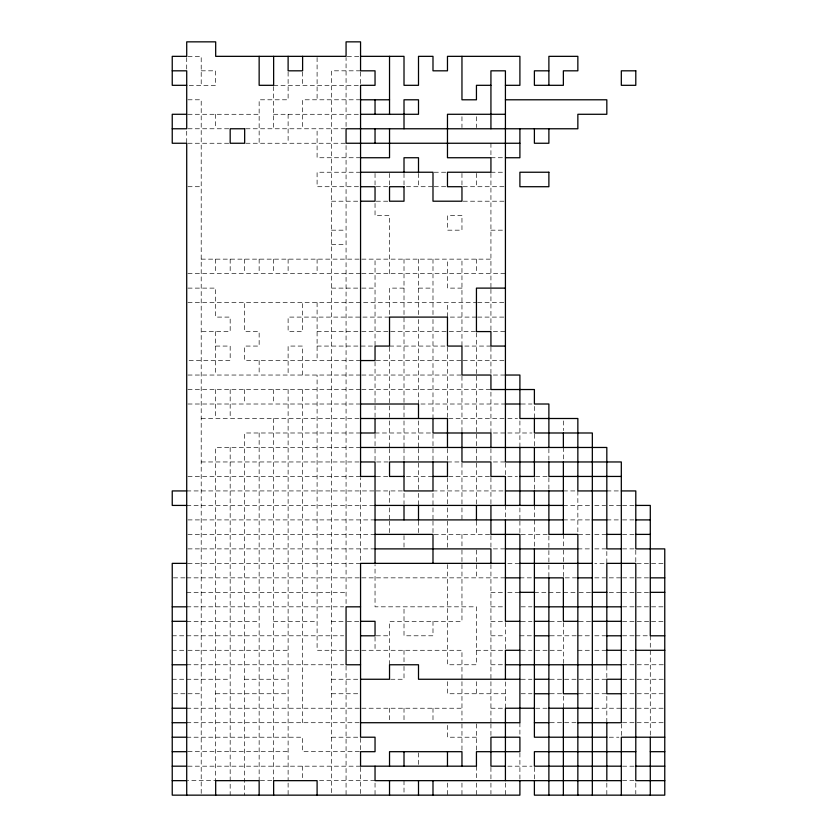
<?xml version="1.0" encoding="UTF-8"?>
<svg xmlns="http://www.w3.org/2000/svg" width="837" height="837" viewBox="0 0 837 837"><rect width="100%" height="100%" fill="white"/><g stroke="black" fill="none" stroke-linecap="round" stroke-linejoin="round"><path stroke-width="0.63" stroke-dasharray="4.18 3.14" d="M187.927 56.341L201.204 56.341L201.204 85.311M347.271 56.341L360.559 56.341M201.204 70.821L215.684 70.821L215.684 85.311L187.927 85.311M360.559 70.821L331.578 70.821L331.578 795.15M273.636 85.311L360.559 85.311M187.927 99.791L201.204 99.791L201.204 795.15M360.559 99.791L302.607 99.791L302.607 128.772M187.927 114.282L259.146 114.282M273.636 114.282L360.559 114.282M187.927 128.772L230.175 128.772M245.869 128.772L346.068 128.772L346.068 57.544M187.927 143.253L230.175 143.253M245.869 143.253L346.068 143.253L346.068 606.825M360.559 157.743L317.097 157.743L317.097 128.772M490.932 157.743L505.422 157.743M360.559 172.234L317.097 172.234L317.097 186.714L360.559 186.714M434.194 172.234L447.471 172.234M490.932 172.234L505.422 172.234M187.927 186.714L201.204 186.714M376.252 186.714L389.529 186.714M406.426 186.714L432.991 186.714M434.194 186.714L447.471 186.714M463.164 186.714L505.422 186.714M331.578 201.204L360.559 201.204M376.252 201.204L389.529 201.204M463.164 201.204L504.209 201.204M331.578 230.175L346.068 230.175M490.932 230.175L505.422 230.175M331.578 244.666L346.068 244.666M201.204 259.146L360.559 259.146M361.762 259.146L490.932 259.146M187.927 273.636L360.559 273.636M361.762 273.636L505.422 273.636M187.927 288.116L215.684 288.116L215.684 317.097L230.175 317.097L230.175 331.578L201.204 331.578M331.578 288.116L360.559 288.116M361.762 288.116L375.039 288.116M404.009 288.116L389.529 288.116L389.529 317.097L288.116 317.097L288.116 331.578L302.607 331.578L302.607 302.607M418.5 288.116L432.991 288.116M461.961 288.116L447.471 288.116L447.471 259.146M187.927 302.607L476.441 302.607M477.655 302.607L505.422 302.607M476.441 317.097L447.471 317.097L447.471 302.607M477.655 317.097L505.422 317.097M317.097 331.578L360.559 331.578M361.762 331.578L389.529 331.578M390.733 331.578L476.441 331.578M493.349 331.578L505.422 331.578M215.684 346.068L230.175 346.068L230.175 360.559L187.927 360.559M317.097 346.068L375.039 346.068L375.039 259.146M389.529 346.068L447.471 346.068M490.932 346.068L461.961 346.068L461.961 259.146M360.559 360.559L244.666 360.559L244.666 346.068L259.146 346.068L259.146 331.578L244.666 331.578L244.666 302.607M376.252 360.559L461.961 360.559M463.164 360.559L504.209 360.559M187.927 375.039L360.559 375.039M361.762 375.039L461.961 375.039M493.349 375.039L505.422 375.039M187.927 389.529L360.559 389.529M361.762 389.529L490.932 389.529L490.932 432.991M187.927 404.009L360.559 404.009M420.917 404.009L505.422 404.009M521.116 404.009L531.976 404.009M201.204 418.5L360.559 418.5M448.684 418.5L505.422 418.5M507.829 418.5L517.496 418.5M360.559 432.991L244.666 432.991L244.666 795.15M375.039 432.991L432.991 432.991M493.349 432.991L505.422 432.991M507.829 432.991L531.976 432.991M360.559 447.471L215.684 447.471L215.684 780.659L187.927 780.659M201.204 461.961L360.559 461.961M447.471 461.961L461.961 461.961M493.349 461.961L505.422 461.961M187.927 476.441L360.559 476.441M376.252 476.441L389.529 476.441M406.426 476.441L432.991 476.441M448.684 476.441L490.932 476.441M507.829 476.441L517.496 476.441M535.596 476.441L548.884 476.441M186.714 490.932L375.039 490.932M376.252 490.932L404.009 490.932M432.991 490.932L505.422 490.932M563.364 490.932L577.854 490.932L577.854 534.393L592.334 534.393M606.825 490.932L621.316 490.932M186.714 505.422L375.039 505.422M563.364 505.422L592.334 505.422M594.751 505.422L605.622 505.422M609.242 505.422L621.316 505.422M622.519 505.422L635.796 505.422M187.927 519.903L375.039 519.903M563.364 519.903L592.334 519.903M606.825 519.903L621.316 519.903M622.519 519.903L635.796 519.903M187.927 534.393L375.039 534.393M434.194 534.393L489.729 534.393M521.116 534.393L548.884 534.393L548.884 577.854M594.751 534.393L606.825 534.393M622.519 534.393L635.796 534.393M187.927 548.884L373.836 548.884M493.349 548.884L505.422 548.884M577.854 548.884L591.131 548.884M594.751 548.884L606.825 548.884L606.825 563.364L594.751 563.364M622.519 548.884L635.796 548.884L635.796 563.364M187.927 563.364L360.559 563.364L360.559 477.655M507.829 563.364L519.903 563.364M637.009 563.364L650.286 563.364M651.489 563.364L663.563 563.364M173.437 577.854L185.511 577.854M186.714 577.854L360.559 577.854M361.762 577.854L505.422 577.854M519.903 577.854L531.976 577.854M576.641 577.854L563.364 577.854L563.364 564.577M594.751 577.854L605.622 577.854M609.242 577.854L621.316 577.854M622.519 577.854L635.796 577.854M637.009 577.854L650.286 577.854M186.714 592.334L346.068 592.334M490.932 592.334L505.422 592.334M507.829 592.334L519.903 592.334M534.393 592.334L547.67 592.334M548.884 592.334L576.641 592.334M579.058 592.334L592.334 592.334M609.242 592.334L621.316 592.334M622.519 592.334L635.796 592.334M637.009 592.334L650.286 592.334M186.714 606.825L343.651 606.825M490.932 606.825L505.422 606.825M521.116 606.825L531.976 606.825M622.519 606.825L635.796 606.825M637.009 606.825L650.286 606.825M651.489 606.825L664.766 606.825M186.714 621.316L259.146 621.316M273.636 621.316L317.097 621.316M331.578 621.316L346.068 621.316M347.271 621.316L359.345 621.316M490.932 621.316L505.422 621.316M521.116 621.316L531.976 621.316M550.087 621.316L563.364 621.316L563.364 664.766M579.058 621.316L592.334 621.316M622.519 621.316L650.286 621.316M651.489 621.316L664.766 621.316M172.234 635.796L185.511 635.796M186.714 635.796L343.651 635.796M376.252 635.796L389.529 635.796M490.932 635.796L505.422 635.796M519.903 635.796L531.976 635.796M550.087 635.796L576.641 635.796M577.854 635.796L592.334 635.796M594.751 635.796L605.622 635.796M622.519 635.796L634.592 635.796M635.796 635.796L649.073 635.796M172.234 650.286L185.511 650.286M187.927 650.286L288.116 650.286M343.651 650.286L317.097 650.286L317.097 375.039M347.271 650.286L360.559 650.286M361.762 650.286L461.961 650.286L461.961 679.257M476.441 650.286L505.422 650.286M521.116 650.286L531.976 650.286M535.596 650.286L548.884 650.286M550.087 650.286L563.364 650.286M577.854 650.286L592.334 650.286M594.751 650.286L606.825 650.286M622.519 650.286L635.796 650.286M186.714 664.766L343.651 664.766M490.932 664.766L505.422 664.766M622.519 664.766L664.766 664.766M172.234 679.257L185.511 679.257M186.714 679.257L230.175 679.257M244.666 679.257L288.116 679.257M331.578 679.257L360.559 679.257M390.733 679.257L404.009 679.257L404.009 665.98M521.116 679.257L531.976 679.257M550.087 679.257L563.364 679.257M564.577 679.257L576.641 679.257M579.058 679.257L592.334 679.257M594.751 679.257L606.825 679.257M622.519 679.257L664.766 679.257M173.437 693.747L185.511 693.747M187.927 693.747L201.204 693.747M215.684 693.747L288.116 693.747M331.578 693.747L360.559 693.747M505.422 693.747L447.471 693.747L447.471 681.674M521.116 693.747L531.976 693.747M550.087 693.747L563.364 693.747M579.058 693.747L592.334 693.747M594.751 693.747L606.825 693.747L606.825 722.718M622.519 693.747L664.766 693.747M186.714 708.228L360.559 708.228M361.762 708.228L461.961 708.228M490.932 708.228L505.422 708.228L505.422 681.674M535.596 708.228L547.67 708.228M594.751 708.228L621.316 708.228M622.519 708.228L635.796 708.228M637.009 708.228L664.766 708.228M186.714 722.718L360.559 722.718M550.087 722.718L562.161 722.718M564.577 722.718L576.641 722.718M622.519 722.718L635.796 722.718M637.009 722.718L664.766 722.718M186.714 737.209L302.607 737.209L302.607 751.689L360.559 751.689L360.559 738.412M331.578 737.209L360.559 737.209M476.441 737.209L447.471 737.209L447.471 723.921M609.242 737.209L618.899 737.209M187.927 751.689L288.116 751.689M187.927 766.179L360.559 766.179M507.829 766.179L531.976 766.179M622.519 766.179L634.592 766.179M260.359 780.659L273.636 780.659M319.504 780.659L375.039 780.659M622.519 780.659L635.796 780.659M650.286 635.796L650.286 737.209M635.796 783.076L635.796 793.947M621.316 723.921L621.316 737.209M606.825 665.98L606.825 678.054M606.825 783.076L606.825 795.15M563.364 420.917L563.364 430.574M563.364 447.471L563.364 461.961M563.364 534.393L563.364 548.884M563.364 550.087L563.364 563.364M563.364 696.154L563.364 708.228M548.884 448.684L548.884 461.961M548.884 477.655L548.884 490.932M534.393 406.426L534.393 418.5M534.393 434.194L534.393 447.471M534.393 477.655L534.393 490.932M534.393 505.422L534.393 548.884M534.393 767.383L534.393 780.659M519.903 420.917L519.903 447.471M519.903 507.829L519.903 519.903M519.903 521.116L519.903 534.393M519.903 722.718L519.903 735.995M519.903 752.902L519.903 780.659M505.422 463.164L505.422 475.238M505.422 505.422L505.422 519.903M505.422 622.519L505.422 649.073M505.422 783.076L505.422 795.15M490.932 143.253L490.932 155.326M490.932 173.437L490.932 288.116M490.932 289.33L490.932 331.578M490.932 347.271L490.932 375.039M490.932 448.684L490.932 460.748M490.932 477.655L490.932 505.422M490.932 535.596L490.932 547.67M490.932 564.577L490.932 679.257M490.932 681.674L490.932 722.718M490.932 723.921L490.932 735.995M490.932 767.383L490.932 780.659M490.932 783.076L490.932 793.947M476.441 116.699L476.441 127.559M476.441 173.437L476.441 186.714M476.441 259.146L476.441 273.636M476.441 332.791L476.441 375.039M476.441 376.252L476.441 432.991M476.441 434.194L476.441 461.961M476.441 463.164L476.441 505.422M476.441 521.116L476.441 534.393M476.441 550.087L476.441 563.364M476.441 564.577L476.441 577.854M476.441 681.674L476.441 693.747M476.441 723.921L476.441 750.486M476.441 766.179L476.441 779.456M476.441 783.076L476.441 795.15M461.961 116.699L461.961 127.559M461.961 173.437L461.961 185.511M461.961 376.252L461.961 432.991M461.961 463.164L461.961 505.422M461.961 507.829L461.961 519.903M461.961 534.393L461.961 548.884M461.961 550.087L461.961 563.364M461.961 564.577L461.961 621.316L389.529 621.316L389.529 664.766M461.961 681.674L461.961 720.301M461.961 723.921L461.961 751.689M461.961 783.076L461.961 795.15M447.471 347.271L447.471 418.5M447.471 448.684L447.471 460.748M447.471 477.655L447.471 505.422M447.471 507.829L447.471 517.496M447.471 521.116L447.471 548.884M447.471 564.577L447.471 664.766L476.441 664.766L476.441 606.825L375.039 606.825L375.039 564.577M447.471 783.076L447.471 795.15M432.991 259.146L432.991 317.097M432.991 319.504L432.991 418.5M432.991 434.194L432.991 447.471M432.991 448.684L432.991 461.961M432.991 493.349L432.991 505.422M432.991 507.829L432.991 519.903M432.991 521.116L432.991 534.393M432.991 621.316L432.991 635.796L404.009 635.796L404.009 606.825M432.991 708.228L432.991 722.718M418.5 173.437L418.5 186.714M418.5 259.146L418.5 317.097M418.5 319.504L418.5 404.009M418.5 420.917L418.5 447.471M418.5 448.684L418.5 461.961M418.5 463.164L418.5 490.932M418.5 493.349L418.5 505.422M418.5 521.116L418.5 534.393M418.5 752.902L418.5 764.966M404.009 173.437L404.009 186.714M404.009 259.146L404.009 418.5M404.009 420.917L404.009 447.471M404.009 448.684L404.009 461.961M404.009 493.349L404.009 504.209M404.009 535.596L404.009 547.67M404.009 650.286L404.009 664.766M404.009 708.228L404.009 720.301M404.009 780.659L404.009 793.947M389.529 173.437L389.529 185.511M389.529 273.636L389.529 215.684L375.039 215.684L375.039 202.408M389.529 347.271L389.529 418.5M389.529 420.917L389.529 447.471M389.529 448.684L389.529 461.961L375.039 461.961L375.039 448.684M389.529 490.932L389.529 505.422M389.529 507.829L389.529 519.903M389.529 521.116L389.529 534.393M389.529 708.228L389.529 722.718M375.039 173.437L375.039 186.714M375.039 361.762L375.039 418.5M375.039 434.194L375.039 447.471M375.039 637.009L375.039 650.286M375.039 783.076L375.039 795.15M360.559 72.034L360.559 84.098M360.559 767.383L360.559 795.15M346.068 665.98L346.068 795.15M317.097 57.544L317.097 99.791M317.097 259.146L317.097 273.636M317.097 302.607L317.097 360.559M302.607 72.034L302.607 85.311M302.607 375.039L302.607 346.068L288.116 346.068L288.116 375.039M302.607 389.529L302.607 722.718M302.607 766.179L302.607 779.456M288.116 72.034L288.116 99.791L259.146 99.791L259.146 143.253M288.116 114.282L288.116 143.253M288.116 259.146L288.116 273.636M288.116 389.529L288.116 780.659M288.116 783.076L288.116 795.15M273.636 86.514L273.636 128.772M273.636 259.146L273.636 273.636M273.636 389.529L273.636 404.009M273.636 418.5L273.636 779.456M259.146 259.146L259.146 273.636M259.146 360.559L259.146 375.039M259.146 432.991L259.146 780.659M244.666 259.146L244.666 273.636M244.666 389.529L244.666 404.009M230.175 259.146L230.175 273.636M230.175 389.529L230.175 418.5M230.175 447.471L230.175 795.15M215.684 114.282L215.684 128.772M215.684 259.146L215.684 273.636M215.684 331.578L215.684 375.039M215.684 389.529L215.684 418.5M186.714 57.544L186.714 70.821M186.714 131.179L186.714 143.253M461.961 215.684L447.471 215.684L447.471 230.175L461.961 230.175L461.961 215.684"/><path stroke-width="1.26" d="M360.559 56.341L404.009 56.341L404.009 85.311L418.5 85.311L418.5 56.341L432.991 56.341L432.991 70.821L447.471 70.821L447.471 56.341L519.903 56.341L519.903 85.311L505.422 85.311M172.234 70.821L186.714 70.821L186.714 128.772L172.234 128.772M548.884 70.821L534.393 70.821L534.393 85.311L563.364 85.311L563.364 70.821L577.854 70.821L577.854 56.341L548.884 56.341L548.884 85.311M186.714 85.311L172.234 85.311L172.234 56.341L186.714 56.341L186.714 41.85L215.684 41.85L215.684 56.341L346.068 56.341L346.068 41.85L360.559 41.85L360.559 70.821L375.039 70.821L375.039 85.311L360.559 85.311L360.559 476.441L375.039 476.441M490.932 85.311L476.441 85.311L476.441 99.791L461.961 99.791L461.961 56.341M360.559 99.791L389.529 99.791M505.422 99.791L606.825 99.791L606.825 114.282L577.854 114.282L577.854 128.772L346.068 128.772L346.068 143.253L519.903 143.253M186.714 114.282L172.234 114.282L172.234 143.253L186.714 143.253L186.714 795.15M360.559 114.282L418.5 114.282L418.5 99.791L404.009 99.791L404.009 128.772M505.422 114.282L447.471 114.282L447.471 157.743L490.932 157.743L490.932 172.234L447.471 172.234L447.471 186.714L461.961 186.714L461.961 201.204L432.991 201.204L432.991 172.234L360.559 172.234M360.559 157.743L389.529 157.743L389.529 128.772M505.422 157.743L519.903 157.743L519.903 128.772M360.559 186.714L375.039 186.714L375.039 201.204L360.559 201.204M505.422 288.116L476.441 288.116L476.441 331.578L490.932 331.578L490.932 346.068L505.422 346.068M360.559 360.559L375.039 360.559L375.039 346.068L389.529 346.068L389.529 317.097L447.471 317.097L447.471 346.068L461.961 346.068L461.961 375.039L490.932 375.039L490.932 389.529L534.393 389.529L534.393 404.009L548.884 404.009L548.884 447.471M505.422 375.039L519.903 375.039L519.903 418.5L577.854 418.5L577.854 490.932L606.825 490.932M360.559 404.009L418.5 404.009L418.5 418.5M505.422 404.009L519.903 404.009M360.559 418.5L447.471 418.5L447.471 447.471M360.559 432.991L375.039 432.991L375.039 418.5M360.559 447.471L606.825 447.471L606.825 548.884L621.316 548.884M360.559 461.961L375.039 461.961L375.039 563.364M404.009 476.441L389.529 476.441L389.529 461.961L447.471 461.961L447.471 476.441L432.991 476.441M519.903 476.441L534.393 476.441L534.393 447.471M621.316 476.441L548.884 476.441L548.884 461.961M186.714 490.932L172.234 490.932L172.234 505.422L186.714 505.422M505.422 490.932L563.364 490.932M621.316 490.932L635.796 490.932L635.796 548.884L664.766 548.884L664.766 795.15L534.393 795.15L534.393 780.659M375.039 505.422L563.364 505.422M635.796 505.422L650.286 505.422L650.286 635.796L664.766 635.796M375.039 519.903L563.364 519.903M592.334 519.903L606.825 519.903M635.796 519.903L650.286 519.903M375.039 534.393L432.991 534.393L432.991 563.364M606.825 534.393L621.316 534.393M635.796 534.393L650.286 534.393M375.039 548.884L490.932 548.884L490.932 563.364M505.422 548.884L577.854 548.884M186.714 563.364L172.234 563.364L172.234 795.15L519.903 795.15L519.903 780.659M505.422 563.364L360.559 563.364L360.559 737.209L375.039 737.209L375.039 751.689L360.559 751.689L360.559 766.179L476.441 766.179L476.441 751.689L519.903 751.689L519.903 737.209L490.932 737.209L490.932 766.179L505.422 766.179M519.903 563.364L592.334 563.364M505.422 577.854L519.903 577.854M534.393 577.854L563.364 577.854L563.364 621.316L577.854 621.316M577.854 577.854L592.334 577.854M650.286 577.854L664.766 577.854M519.903 592.334L534.393 592.334M592.334 592.334L606.825 592.334M650.286 592.334L664.766 592.334M172.234 606.825L186.714 606.825M360.559 606.825L346.068 606.825L346.068 664.766L360.559 664.766M534.393 606.825L621.316 606.825M172.234 621.316L186.714 621.316M360.559 621.316L375.039 621.316L375.039 635.796L360.559 635.796M519.903 621.316L505.422 621.316L505.422 519.903M534.393 621.316L548.884 621.316M592.334 621.316L621.316 621.316M534.393 635.796L548.884 635.796M606.825 635.796L621.316 635.796M519.903 650.286L505.422 650.286L505.422 679.257M606.825 650.286L621.316 650.286M635.796 650.286L664.766 650.286M172.234 664.766L186.714 664.766M505.422 664.766L621.316 664.766M360.559 679.257L389.529 679.257L389.529 664.766L418.5 664.766L418.5 679.257L519.903 679.257M534.393 679.257L548.884 679.257M621.316 679.257L606.825 679.257L606.825 693.747L621.316 693.747M534.393 693.747L548.884 693.747M577.854 693.747L563.364 693.747L563.364 664.766M172.234 708.228L186.714 708.228M534.393 708.228L505.422 708.228L505.422 780.659M548.884 708.228L592.334 708.228M172.234 722.718L186.714 722.718M360.559 722.718L519.903 722.718L519.903 534.393L490.932 534.393L490.932 505.422M534.393 722.718L548.884 722.718M577.854 722.718L621.316 722.718L621.316 461.961L505.422 461.961L505.422 70.821L490.932 70.821L490.932 128.772M172.234 737.209L186.714 737.209M606.825 737.209L534.393 737.209L534.393 548.884M664.766 737.209L621.316 737.209L621.316 795.15M172.234 751.689L186.714 751.689M635.796 751.689L534.393 751.689L534.393 766.179L621.316 766.179M650.286 751.689L664.766 751.689M172.234 766.179L186.714 766.179M635.796 766.179L664.766 766.179M172.234 780.659L186.714 780.659M621.316 780.659L375.039 780.659L375.039 766.179M664.766 780.659L635.796 780.659L635.796 563.364L606.825 563.364L606.825 664.766M650.286 737.209L650.286 795.15M606.825 722.718L606.825 780.659M592.334 795.15L592.334 432.991L534.393 432.991L534.393 418.5M577.854 795.15L577.854 534.393L548.884 534.393L548.884 490.932M563.364 432.991L563.364 447.471M563.364 461.961L563.364 534.393M563.364 708.228L563.364 795.15M548.884 128.772L548.884 143.253L534.393 143.253L534.393 128.772M548.884 577.854L548.884 795.15M534.393 490.932L534.393 505.422M519.903 447.471L519.903 505.422M505.422 505.422L505.422 476.441L490.932 476.441L490.932 461.961L461.961 461.961L461.961 432.991M490.932 447.471L490.932 432.991L432.991 432.991L432.991 418.5M476.441 505.422L476.441 519.903M461.961 766.179L461.961 751.689L389.529 751.689L389.529 766.179M447.471 751.689L447.471 766.179M432.991 461.961L432.991 490.932L404.009 490.932L404.009 461.961M432.991 780.659L432.991 795.15M418.5 172.234L418.5 157.743L404.009 157.743L404.009 172.234M418.5 505.422L418.5 519.903M418.5 780.659L418.5 795.15M404.009 505.422L404.009 519.903M404.009 751.689L404.009 766.179M389.529 56.341L389.529 114.282M389.529 780.659L389.529 795.15M375.039 99.791L375.039 114.282M375.039 128.772L375.039 143.253M317.097 795.15L317.097 780.659L273.636 780.659L273.636 795.15M302.607 56.341L302.607 70.821L288.116 70.821L288.116 56.341M273.636 56.341L273.636 85.311L259.146 85.311L259.146 56.341M259.146 795.15L259.146 780.659L215.684 780.659L215.684 795.15M635.796 70.821L621.316 70.821L621.316 85.311L635.796 85.311L635.796 70.821M244.666 128.772L230.175 128.772L230.175 143.253L244.666 143.253L244.666 128.772M548.884 172.234L519.903 172.234L519.903 186.714L548.884 186.714L548.884 172.234M404.009 186.714L389.529 186.714L389.529 201.204L404.009 201.204L404.009 186.714"/></g></svg>
